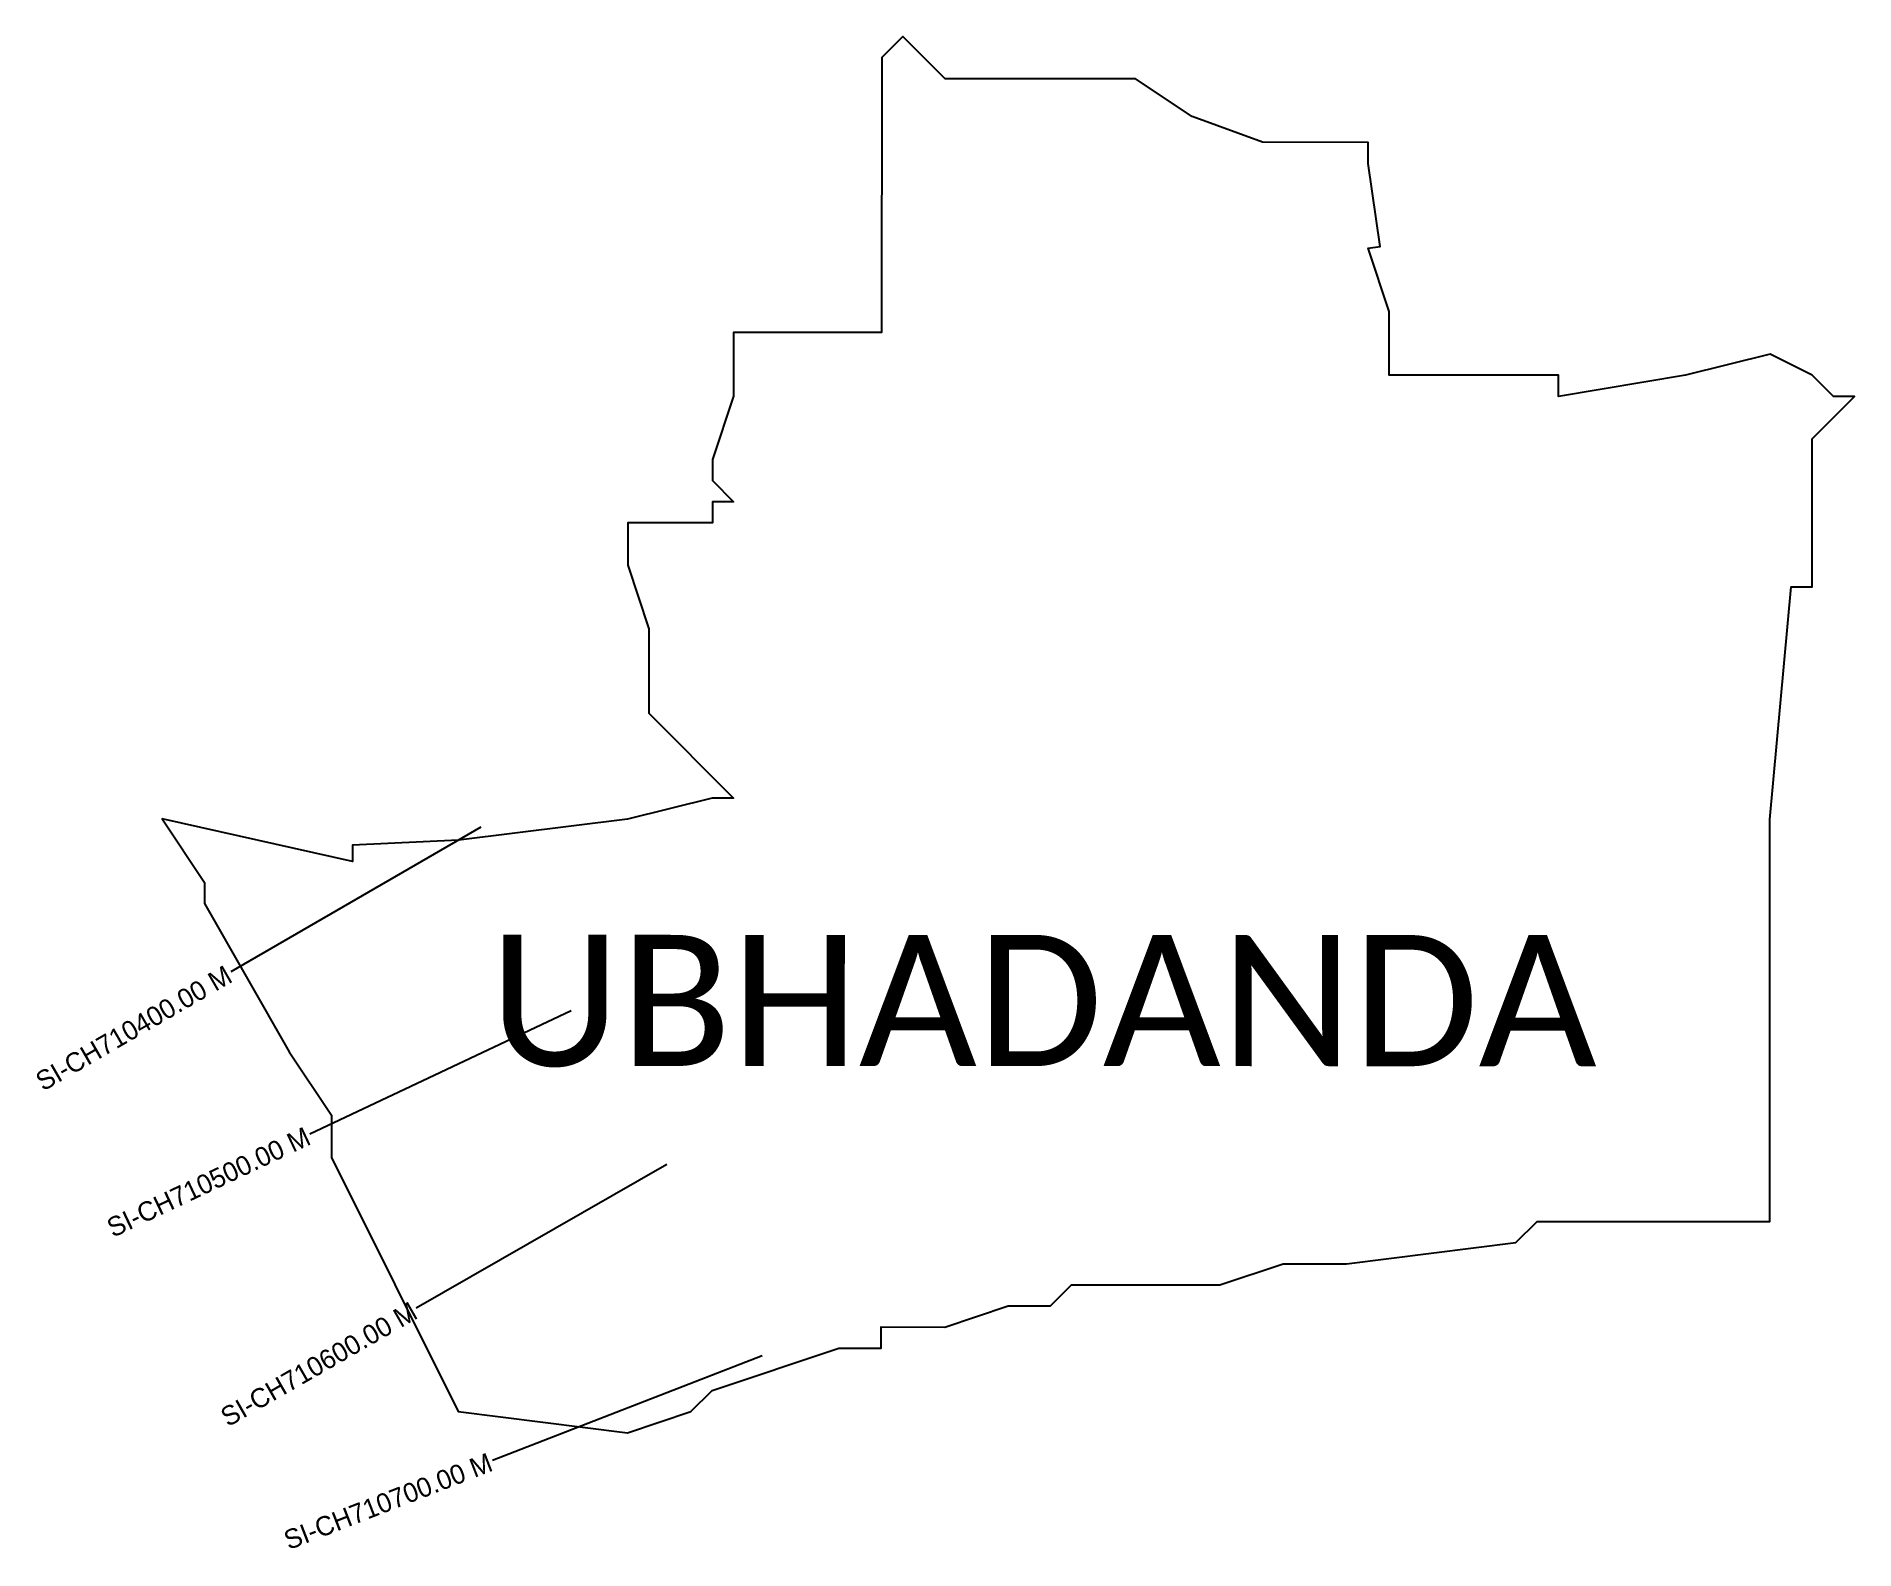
# Model space of a CAD drawing. Header units: metres. Extents: x 352813 to 353757, y 1752589 to 1753374.
import ezdxf
from ezdxf.enums import TextEntityAlignment as Align

# ---------------------------------------------------------------- set-up
doc = ezdxf.new("R2010")
doc.units = ezdxf.units.M
for name, color, linetype in [('CS', 134, 'Continuous'), ('CSMark', 6, 'Continuous'), ('VILLAGE BOUNDRY', 10, 'Continuous'), ('VILLAGE NAME', 250, 'Continuous')]:
    doc.layers.add(name, color=color, linetype=linetype)

msp = doc.modelspace()

# ---------------------------------------------------------------- linework, layer by layer
msp.add_lwpolyline([(353581.34, 1752748.33), (353592.31, 1752759.29), (353713.06, 1752759.25), (353713.14, 1752967.83), (353724.15, 1753088.59), (353735.15, 1753088.58), (353735.18, 1753165.44), (353757.15, 1753187.37), (353746.15, 1753187.37), (353735.19, 1753198.37), (353713.23, 1753209.35), (353669.33, 1753198.4), (353603.43, 1753187.42), (353603.43, 1753198.42), (353515.64, 1753198.45), (353515.65, 1753231.38), (353504.66, 1753264.32), (353510.82, 1753265.2), (353504.68, 1753308.22), (353504.68, 1753319.21), (353449.79, 1753319.23), (353413.33, 1753332.57), (353383.94, 1753352.19), (353285.14, 1753352.22), (353263.19, 1753374.2), (353252.22, 1753363.2), (353252.16, 1753220.51), (353175.3, 1753220.54), (353175.29, 1753187.58), (353164.31, 1753154.65), (353164.31, 1753143.68), (353175.27, 1753132.71), (353164.31, 1753132.72), (353164.3, 1753121.72), (353120.37, 1753121.73), (353120.36, 1753099.77), (353131.35, 1753066.84), (353131.34, 1753022.94), (353175.22, 1752978.99), (353164.25, 1752979), (353120.32, 1752968.05), (353032.49, 1752957.11), (352977.62, 1752954.49), (352977.62, 1752946.13), (352878.8, 1752968.13), (352900.75, 1752935.19), (352900.75, 1752924.23), (352944.62, 1752847.35), (352966.57, 1752814.41), (352966.57, 1752792.45), (353032.38, 1752660.7), (353120.2, 1752649.67), (353153.14, 1752660.66), (353164.14, 1752671.62), (353230.01, 1752693.56), (353251.97, 1752693.55), (353251.98, 1752704.52), (353284.91, 1752704.51), (353317.84, 1752715.49), (353339.81, 1752715.49), (353350.78, 1752726.45), (353427.64, 1752726.42), (353460.57, 1752737.37), (353493.51, 1752737.36)], close=True)
at = {"layer": 'CS'}
for p, q in [((353044.23, 1752963.93), (352914.4, 1752888.8)), ((353091.11, 1752868.65), (352955.48, 1752804.59)), ((353140.67, 1752788.92), (353010.57, 1752714.26)), ((353190.09, 1752689.53), (353050.27, 1752635.2))]:
    msp.add_line(p, q, dxfattribs=at)
at = {"layer": 'VILLAGE BOUNDRY', "ltscale": 0.1, "flags": 128}
msp.add_lwpolyline([(353713.14, 1752967.83), (353724.15, 1753088.59), (353735.15, 1753088.58), (353735.18, 1753165.44), (353757.15, 1753187.37), (353746.15, 1753187.37), (353735.19, 1753198.37), (353713.23, 1753209.35), (353669.33, 1753198.4), (353603.43, 1753187.42), (353603.43, 1753198.42), (353515.64, 1753198.45), (353515.65, 1753231.38), (353504.66, 1753264.32), (353510.82, 1753265.2), (353504.68, 1753308.22), (353504.68, 1753319.21), (353449.79, 1753319.23), (353413.33, 1753332.57), (353383.94, 1753352.19), (353285.14, 1753352.22), (353263.19, 1753374.2), (353252.22, 1753363.2), (353252.16, 1753220.51), (353175.3, 1753220.54), (353175.29, 1753187.58), (353164.31, 1753154.65), (353164.31, 1753143.68), (353175.27, 1753132.71), (353164.31, 1753132.72), (353164.3, 1753121.72), (353120.37, 1753121.73), (353120.36, 1753099.77), (353131.35, 1753066.84), (353131.34, 1753022.94), (353175.22, 1752978.99), (353164.25, 1752979), (353120.32, 1752968.05), (353032.49, 1752957.11), (352977.62, 1752954.49), (352977.62, 1752946.13), (352878.8, 1752968.13), (352900.75, 1752935.19), (352900.75, 1752924.23), (352944.62, 1752847.35), (352966.57, 1752814.41), (352966.57, 1752792.45), (353032.38, 1752660.7), (353120.2, 1752649.67), (353153.14, 1752660.66), (353164.14, 1752671.62), (353230.01, 1752693.56), (353251.97, 1752693.55), (353251.98, 1752704.52), (353284.91, 1752704.51), (353317.84, 1752715.49), (353339.81, 1752715.49), (353350.78, 1752726.45), (353427.64, 1752726.42), (353460.57, 1752737.37), (353493.51, 1752737.36), (353581.34, 1752748.33), (353592.31, 1752759.29), (353713.06, 1752759.25)], close=True, dxfattribs=at)

# ---------------------------------------------------------------- texts
at = {"layer": 'CSMark'}
for s, rotation, p in [('SI-CH710400.00 M', 30.05711, (352913.53, 1752888.3)), ('SI-CH710500.00 M', 25.28214, (352954.58, 1752804.16)), ('SI-CH710600.00 M', 29.84697, (353009.7, 1752713.77)), ('SI-CH710700.00 M', 21.23404, (353049.34, 1752634.84))]:
    msp.add_text(s, height=10, rotation=rotation, dxfattribs=at).set_placement(p, align=Align.MIDDLE_RIGHT)
at = {"layer": 'VILLAGE NAME', "insert": (353048.53, 1752908.04), "char_height": 68.0374, "attachment_point": 1, "rotation": 359.9793}
msp.add_mtext_dynamic_manual_height_columns('{\\fCalibri|b0|i0|c0|p34;UBHADANDA}', width=671.3793, gutter_width=340.19, heights=[0], dxfattribs=at)

doc.saveas('drawing.dxf')
